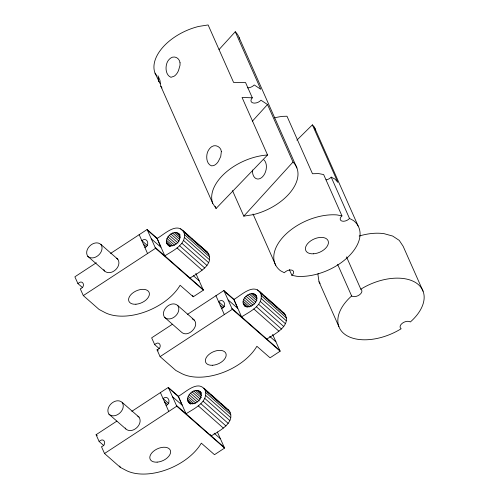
<?xml version="1.0" encoding="UTF-8"?>
<svg xmlns="http://www.w3.org/2000/svg" width="499" height="499" viewBox="0 0 499 499"><rect width="100%" height="100%" fill="white"/><g stroke="black" fill="none" stroke-linecap="round" stroke-linejoin="round"><path stroke-width="0.75" d="M169.891 246.494C160.079 241.585 173.465 226.852 179.989 234.836M155.17 247.454L164.826 255.856C172.666 250.772 187.481 244.248 183.956 232.216C176.989 221.232 163.784 234.917 157.091 238.397L164.826 255.856L203.068 289.489M190.487 404.078C181.736 398.576 195.015 385.047 201.203 392.744M189.901 278.074C197.517 273.352 215.687 264.333 207.659 252.413L182.584 230.195M176.39 405.369L186.04 413.765C193.88 408.687 208.701 402.157 205.17 390.131C198.203 379.14 185.004 392.825 178.305 396.306L186.04 413.765L224.282 447.403M210.522 434.641L211.114 435.983C218.73 431.261 236.9 422.241 228.873 410.328L203.804 388.11M243.094 302.937C242.021 296.032 254.577 289.033 256.798 297.541C257.877 304.44 245.315 311.438 243.094 302.937L247.76 307.066M231.948 308.482L241.603 316.884C249.438 311.8 264.258 305.276 260.734 293.244C253.76 282.259 240.562 295.944 233.869 299.425L241.603 316.884L279.845 350.516M266.678 339.102C274.294 334.38 292.464 325.36 284.436 313.447L259.361 291.223M318.237 273.433L317.95 274.625L319.004 281.76L338.915 326.689M219.03 49.588L235.254 31.749A45.677 26.977 -23.9 0 1 239.62 39.016M252.332 121.226L267.508 104.534L260.989 100.218A5.963 3.524 -23.9 0 1 252.981 102.937A5.963 3.524 -23.9 0 1 252.313 97.81L245.539 82.535L233.613 82.46L208.127 24.95L198.702 26.435A45.677 26.977 -23.9 0 0 155.014 73.116L159.992 83.483M232.478 190.581L243.805 216.142L292.994 162.044L267.508 104.534M158.825 81.724L157.94 75.705L159.929 80.196L160.821 86.215L212.755 203.417L216.092 208.457L267.551 154.983L242.065 97.473L252.313 97.81M296.88 140.157L312.374 124.869L314.333 127.145L358.139 225.991M82.597 287.692L77.919 283.588C83.077 278.592 86.109 286.981 80.27 288.815L83.314 295.595L99.083 309.449L105.152 312.655A47.667 28.187 -24.2 0 0 180.102 285.253L193.275 296.78L203.374 290.168L195.833 273.402M159.368 348.72L154.69 344.616C159.848 339.619 162.886 348.009 157.042 349.843L160.092 356.623L175.86 370.476L181.929 373.682A47.667 28.187 -24.2 0 0 256.879 346.281L270.053 357.808L280.151 351.196L272.61 334.43M103.811 445.601L99.133 441.496C104.291 436.5 107.329 444.89 101.484 446.73L104.528 453.504L120.303 467.357L126.372 470.563A47.667 28.187 -24.2 0 0 201.322 443.162L214.489 454.689L224.587 448.077L217.352 431.984M144.916 247.598C150.386 245.308 147.274 236.464 141.816 240.605L147.642 245.733M221.687 308.625C227.157 306.336 224.051 297.491 218.593 301.633L224.413 306.766M166.13 405.506C171.6 403.217 168.494 394.378 163.03 398.52L168.855 403.647M96.307 262.773L74.869 276.814L77.919 283.588M110.603 253.411L147.099 229.509L157.597 238.703M83.314 295.595L155.551 248.29L203.374 290.168M172.436 324.225L151.646 337.842L154.69 344.616M187.381 314.439L223.876 290.537L234.374 299.731M160.092 356.623L232.322 309.318L280.151 351.196M99.133 441.496L96.082 434.723L116.872 421.106M131.817 411.319L168.319 387.417L178.817 396.611M104.528 453.504L176.765 406.198L224.587 448.077M243.805 216.142L253.23 214.651A45.677 26.977 -23.9 0 0 292.994 162.044M349.512 218.462A5.47 3.231 -23.9 0 1 341.834 221.032A5.47 3.231 -23.9 0 1 341.965 215.892L336.987 214.919A45.677 26.977 -23.9 0 0 285.203 234.823A45.677 26.977 -23.9 0 0 280.444 270.72L284.336 272.76A5.47 3.231 -23.9 0 1 292.015 270.19A5.47 3.231 -23.9 0 1 291.89 275.323L296.861 276.303A45.677 26.977 -23.9 0 0 348.651 256.399A45.677 26.977 -23.9 0 0 353.411 220.502L349.512 218.462L331.193 177.126A5.47 3.231 -23.9 0 1 326.078 179.852M168.731 245.458C174.868 247.797 182.933 239.557 178.823 233.8M192.221 318.849C202.051 323.495 188.641 338.977 181.399 332.084L164.527 317.327C159.892 310.241 171.238 299.88 177.738 305.519L194.61 320.277M331.193 177.126L335.091 179.166L337.86 182.378L312.374 124.869M207.659 252.413L194.573 241.192M282.927 312.386L284.436 313.447M227.868 409.623L228.873 410.328M188.734 402.525C194.647 407.128 204.528 397.809 200.037 391.709M100.96 244.491C94.461 238.853 83.115 249.213 87.755 256.299L104.622 271.057C111.127 276.696 122.473 266.335 117.833 259.249L100.96 244.491C105.601 251.577 94.255 261.944 87.755 256.299M116.548 258.201L117.833 259.249M164.527 317.327C171.032 322.972 182.378 312.605 177.738 305.519M122.18 402.4C115.674 396.761 104.328 407.122 108.969 414.214L125.835 428.965C132.341 434.61 143.687 424.244 139.046 417.158L122.18 402.4C126.815 409.486 115.469 419.852 108.969 414.214M137.761 416.116L139.046 417.158M228.099 299.924L237.724 308.276L233.869 299.425M151.322 238.896L160.946 247.248L157.091 238.397M172.542 396.811L182.166 405.157L178.305 396.306M224.17 291.179L233.738 299.543M269.666 336.338L275.928 341.803M147.392 230.151L156.96 238.516M193.456 275.804L199.151 280.775M168.606 388.066L178.18 396.431M214.102 433.219L220.365 438.69M157.042 349.843L158.214 350.872M220.14 305.132L223.053 307.696M143.363 244.105L146.276 246.668M164.576 402.013L167.489 404.577M96.082 434.723L97.249 435.752M257.353 289.819L262.599 294.466M264.932 296.537L267.264 298.602M268.431 299.637L277.176 307.384M278.929 308.937L280.095 309.973M260.734 293.244L285.802 315.468M261.364 295.745L286.438 317.963M261.22 298.545L286.295 320.763M254.39 293.986L256.723 296.05M180.576 228.792L188.741 236.021M191.653 238.609L192.82 239.639M183.956 232.216L209.031 254.434M252.881 293.568L256.96 297.186M260.31 301.465L285.378 323.683M251.172 293.605L257.004 298.77M184.593 234.717L209.661 256.935M249.381 294.092L256.96 300.81M184.443 237.518L209.518 259.736M258.688 304.303L283.763 326.521M177.613 232.958L179.946 235.023M247.629 295.003L255.787 302.232M176.103 232.54L180.189 236.158M183.532 240.437L208.607 262.655M174.394 232.578L180.226 237.742M246.032 296.263L254.777 304.016M256.474 306.86L281.548 329.078M172.604 233.064L179.603 239.264M244.703 297.797L252.862 305.032M181.91 243.275L206.985 265.493M170.851 233.969L179.016 241.204M243.73 299.5L251.309 306.218M253.816 308.968L278.891 331.186M169.255 235.235L178 242.988M243.181 301.253L249.594 306.935M179.696 245.832L204.771 268.05M167.926 236.769L176.091 244.005M243.475 304.434L246.394 307.016M244.298 305.644L245.464 306.679M166.953 238.472L174.531 245.19M177.039 247.941L202.114 270.159M166.404 240.225L172.822 245.907M166.323 241.903L170.982 246.038M166.697 243.406L170.196 246.506M207.621 391.865L209.374 393.418M210.541 394.453L219.286 402.2M221.032 403.753L222.785 405.3M224.531 406.853L226.864 408.918M205.17 390.131L230.245 412.349M205.806 392.626L230.881 414.844M205.663 395.426L230.731 417.651M198.833 390.867L201.159 392.938M197.323 390.449L201.403 394.067M204.746 398.345L229.821 420.57M195.614 390.486L201.44 395.651M193.818 390.973L201.396 397.691M203.13 401.184L228.199 423.401M192.065 391.883L200.23 399.119M190.468 393.143L199.213 400.897M200.916 403.741L225.985 425.959M189.14 394.684L197.305 401.913M188.167 396.381L195.751 403.098M198.253 405.849L223.327 428.067M187.624 398.133L194.036 403.816M187.537 399.818L192.202 403.947M187.917 401.315L190.83 403.897M319.004 281.76L320.09 283.401M155.014 73.116L156.586 75.486M160.821 86.215L161.982 87.974M103.786 269.61L104.622 271.057M125.28 428.005L125.835 428.965M223.876 290.537L232.322 309.318M192.651 295.389L193.275 296.78M147.099 229.509L155.551 248.29M168.319 387.417L176.765 406.198M119.698 466.004L120.303 467.357M423.077 291.248L403.167 246.319L399.244 240.387L392.725 236.077L384.043 233.663A45.677 26.977 -23.9 0 0 359.174 236.039M341.965 215.892L323.645 174.556L318.668 173.583L312.48 173.746L286.994 116.236L282.609 116.354A45.677 26.977 -23.9 0 0 274.388 117.889M346.512 256.885L360.821 289.183A5.963 3.524 -23.9 0 1 359.554 294.784A5.963 3.524 -23.9 0 1 351.633 295.976A45.677 26.977 -23.9 0 0 345.795 334.997A45.677 26.977 -23.9 0 0 401.171 328.754A5.963 3.524 -23.9 0 1 402.437 323.152A5.963 3.524 -23.9 0 1 410.359 321.961A45.677 26.977 -23.9 0 0 416.197 282.939A45.677 26.977 -23.9 0 0 360.821 289.183M239.177 37.675L296.917 167.976M235.254 31.749L260.74 89.259L254.222 84.942A5.963 3.524 -23.9 0 1 247.473 87.843M337.63 264.383L351.633 295.976M289.364 269.622L291.89 275.323M253.024 214.027L275.716 265.231M215.144 206.324L216.092 208.457M215.917 295.614L224.313 314.545M139.146 234.586L147.542 253.517M160.36 392.495L168.756 411.426M212.755 203.417A45.677 26.977 -23.9 0 1 267.551 154.983M263.896 159.855A10.354 6.693 -75.6 0 1 263.472 175.729L261.863 177.438A10.354 6.693 -75.6 0 1 252.5 169.991M314.333 127.145A45.677 26.977 -23.9 0 1 315.655 130.414M221.344 151.534L220.739 156.53L218.375 161.364A10.354 6.786 -74.5 0 1 213.298 165.662L211.545 165.855C206.499 164.109 205.968 156.904 207.434 152.432A10.354 6.786 -74.5 0 1 211.832 146.606C215.593 144.061 221.107 147.049 221.344 151.534M180.039 62.774L180.027 65.232L178.573 70.359A10.354 6.786 -74.5 0 1 174.17 76.185L170.957 77.314C165.3 75.006 165.007 66.248 167.633 61.427A10.354 6.786 -74.5 0 1 172.704 57.129C176.259 56.256 179.746 59.231 180.039 62.774M212.699 365.262A11.04 6.518 -24.2 0 0 225.928 353.51A11.04 6.518 -24.2 0 0 208.676 354.702A11.04 6.518 -24.2 0 0 212.699 365.262M135.921 304.234A11.04 6.518 -24.2 0 0 149.151 292.483A11.04 6.518 -24.2 0 0 131.904 293.674A11.04 6.518 -24.2 0 0 135.921 304.234M313.534 253.798A12.182 7.192 -23.9 0 0 328.149 240.886A12.182 7.192 -23.9 0 0 309.093 242.146A12.182 7.192 -23.9 0 0 313.534 253.798M157.135 462.143A11.04 6.518 -24.2 0 0 170.371 450.391A11.04 6.518 -24.2 0 0 153.118 451.583A11.04 6.518 -24.2 0 0 157.135 462.143"/></g></svg>
